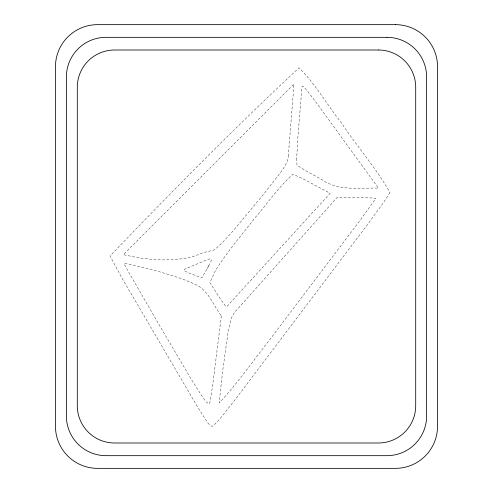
<?xml version="1.0" encoding="UTF-8"?>
<svg xmlns="http://www.w3.org/2000/svg" width="493" height="493" viewBox="0 0 493 493"><rect width="100%" height="100%" fill="white"/><g stroke="black" fill="none" stroke-linecap="round" stroke-linejoin="round"><path stroke-width="0.37" stroke-dasharray="2.46 1.85" d="M208.631 265.937C213.038 258.067 212.483 257.247 204.201 260.982A99.765 99.765 0 0 0 201.421 262.177L185.239 268.931L183.71 270.281L187.34 272.401L201.976 277.873L208.631 265.937A100.178 100.178 0 0 1 207.134 268.691M296.675 158.333L297.002 165.315C304.81 170.436 313.147 174.725 321.288 179.292C337.958 191.352 359.335 187.679 378.451 188.104L315.933 102.119L307.293 90.866L304.181 87.323L302.591 86.183L302.018 86.799L298.031 135.187L296.675 158.333M219.33 401.253L219.336 402.676L219.656 402.627C238.094 382.358 253.969 359.853 270.817 338.266L359.446 221.203L375.974 198.272L364.185 197.434L337.206 197.354L234.884 312.038L232.148 316.358L230.718 319.988L228.191 331.395L222.657 371.038L219.33 401.253M288.374 155.012L288.035 158.808L287.062 161.889L283.783 167.873L280.024 173.314L263.231 194.698L233.06 230.909L222.306 242.747L215.484 248.996L213.364 250.216L203.677 252.576A93.806 93.806 0 0 0 199.061 254.252C189.589 258.492 179.058 259.336 168.816 259.811A163.855 163.855 0 0 1 155.843 259.725L139.118 257.981L123.305 254.671L294.001 84.001L288.374 155.012M221.345 315.828L212.877 383.825L210.234 401.037L209.796 402.978L208.983 403.983L206.234 401.974L202.974 397.672L191.765 380.041L157.575 322.188L123.922 263.78L125.801 263.644L130.879 264.531L147.376 268.5A599.987 599.987 0 0 1 162.055 272.555C174.38 276.222 186.822 279.981 198.266 285.946C209.359 292.651 213.722 306.061 221.345 315.828M389.951 192.498L383.412 202.752L367.131 225.061L234.261 400.809L219.188 419.734L212.693 426.266L210.628 425.853L207.763 422.939L197.237 406.398L121.247 276.85L110.044 256.021C171.496 191.845 234.027 128.396 299.011 67.812C315.415 83.792 326.877 104.504 341.064 122.381C356.685 146.101 375.937 167.719 389.951 192.498M215.416 270.669L209.889 282.6L221.511 300.705L225.178 305.45L226.743 306.677L330.162 193.324L303.817 179.23L292.947 174.22C278.551 187.229 267.292 203.486 254.702 218.214C241.317 235.457 226.971 252.114 215.416 270.669"/><path stroke-width="0.74" d="M395.46 24.65L97.54 24.65A42.078 42.078 0 0 0 55.462 66.728L55.462 426.272A42.078 42.078 0 0 0 97.54 468.35L395.46 468.35A42.078 42.078 0 0 0 437.537 426.272L437.537 66.728A42.078 42.078 0 0 0 395.46 24.65M386.943 37.326L106.057 37.326A39.674 39.674 0 0 0 66.376 77L66.376 416A39.674 39.674 0 0 0 106.057 455.674L386.943 455.674A39.674 39.674 0 0 0 426.624 416L426.624 77A39.674 39.674 0 0 0 386.943 37.326M378.433 50.003L114.567 50.003A37.271 37.271 0 0 0 77.296 87.273L77.296 405.727A37.271 37.271 0 0 0 114.567 442.997L378.433 442.997A37.271 37.271 0 0 0 415.704 405.727L415.704 87.273A37.271 37.271 0 0 0 378.433 50.003"/></g></svg>
